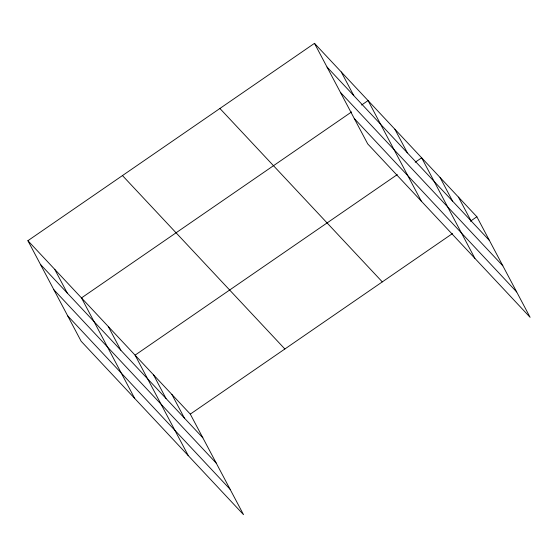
<?xml version="1.0" encoding="UTF-8"?>
<svg xmlns="http://www.w3.org/2000/svg" width="558" height="558" viewBox="0 0 558 558"><rect width="100%" height="100%" fill="white"/><g stroke="black" fill="none" stroke-linecap="round" stroke-linejoin="round"><path stroke-width="0.84" d="M27.9 240.693L190.299 414.113L243.525 514.65L81.133 341.231L27.9 240.693L314.475 43.35L476.867 216.769L530.1 317.307L367.701 143.887L314.475 43.35M351.582 111.928L81.489 297.916L134.722 398.454M361.612 105.023L368.064 100.579L421.297 201.117M397.296 174.584L135.078 355.146L188.311 455.684M415.208 162.245L421.653 157.809L474.886 258.347M190.299 414.113L452.51 233.544M470.422 221.212L476.867 216.769M327.016 67.037L489.408 240.463M340.443 92.398L502.835 265.817M354.274 118.526L516.673 291.953M219.901 108.475L382.3 281.895M122.467 175.568L284.866 348.987M40.441 264.38L202.84 437.8M53.868 289.741L216.267 463.161M67.706 315.87L230.098 489.289M458.46 197.12L471.008 220.808M440.06 177.465L452.601 201.152M394.855 129.191L407.403 152.885M341.266 71.961L353.807 95.655M171.892 394.457L184.433 418.144M153.485 374.802L166.026 398.489M108.287 326.535L120.828 350.222M54.698 269.305L67.239 292.992"/></g></svg>
